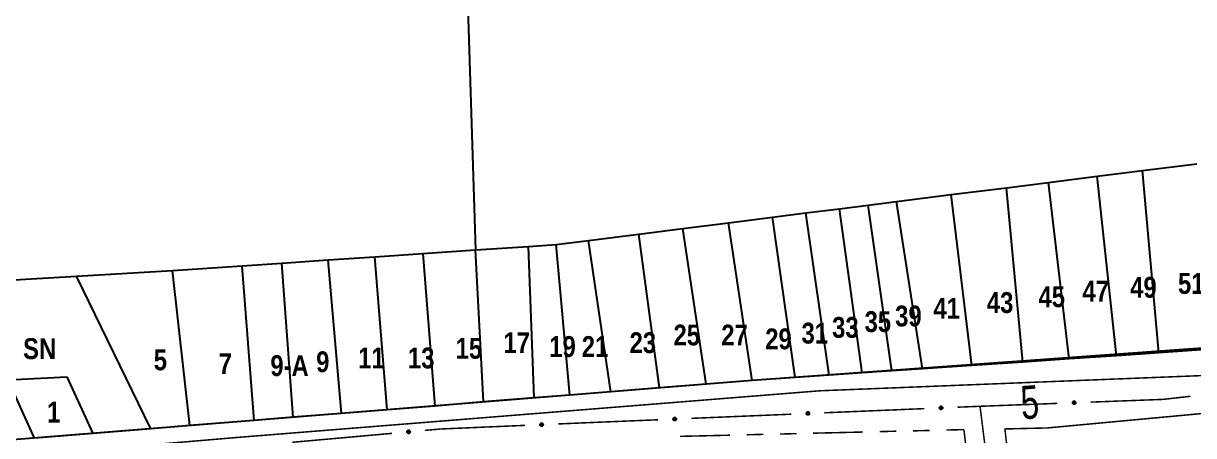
# Model space of a CAD drawing. Extents: x 204834 to 208707, y 4853033 to 4855981.
# Drawn here: x 205640.3 to 205780.8, y 4853840.8 to 4853890.3 of the extents above; entities that cross this region are included whole.
import ezdxf
from ezdxf.enums import TextEntityAlignment as Align

# ---------------------------------------------------------------- set-up
doc = ezdxf.new("R2010")
doc.units = 0
doc.header["$LTSCALE"] = 1.5
doc.header["$MEASUREMENT"] = 0
doc.linetypes.add('PHANTOMX2', pattern=[5, 2.5, -0.5, 0.5, -0.5, 0.5, -0.5])
doc.linetypes.add('TRACO_25', pattern=[8, 3, -1, 1, -1, 1, -1])
for name, color, linetype in [('CD-MALHA-LOTES', 40, 'CONTINUOUS'), ('RU-QUADRAS', 6, 'CONTINUOUS'), ('SV-EIXO-RUA-N-PAV', 6, 'CONTINUOUS'), ('SV-RUA-NAO-PAV-S-GUIA-C-GUIA', 7, 'PHANTOMX2'), ('SV-TXT-RUA-N-PAV-S-GUIA-C-GUIA', 7, 'CONTINUOUS'), ('Th_NmrPort', 7, 'CONTINUOUS')]:
    doc.layers.add(name, color=color, linetype=linetype)
doc.styles.add('ARIAL', font='ARIAL.TTF')
doc.styles.get("Standard").update_dxf_attribs({"font": 'swisscbo.ttf'})

msp = doc.modelspace()

# ---------------------------------------------------------------- linework, layer by layer
at = {"layer": 'CD-MALHA-LOTES', "linetype": 'Continuous', "flags": 128}
for points in [[(205692.85, 4853918.66), (205694.59, 4853863.12)], [(205774.7, 4853872.65), (205781.2, 4853873.47)], [(205769.23, 4853871.96), (205774.7, 4853872.65)], [(205776.65, 4853850.78), (205774.7, 4853872.65)], [(205758.36, 4853870.59), (205763.42, 4853871.23)], [(205763.42, 4853871.23), (205769.23, 4853871.96)], [(205765.89, 4853850.05), (205763.42, 4853871.23)], [(205771.56, 4853850.43), (205769.23, 4853871.96)], [(205745.17, 4853868.93), (205751.73, 4853869.76)], [(205751.73, 4853869.76), (205758.36, 4853870.59)], [(205754.19, 4853849.26), (205751.73, 4853869.76)], [(205760.32, 4853849.67), (205758.36, 4853870.59)], [(205734.28, 4853867.56), (205738.3, 4853868.06)], [(205738.3, 4853868.06), (205741.76, 4853868.5)], [(205741.01, 4853848.36), (205738.3, 4853868.06)], [(205741.76, 4853868.5), (205745.17, 4853868.93)], [(205744.6, 4853848.6), (205741.76, 4853868.5)], [(205748.26, 4853848.85), (205745.17, 4853868.93)], [(205724.99, 4853866.39), (205730.28, 4853867.05)], [(205730.28, 4853867.05), (205734.28, 4853867.56)], [(205733, 4853847.82), (205730.28, 4853867.05)], [(205737.08, 4853848.09), (205734.28, 4853867.56)], [(205714.21, 4853865.03), (205719.51, 4853865.7)], [(205719.51, 4853865.7), (205724.99, 4853866.39)], [(205722.3, 4853847.02), (205719.51, 4853865.7)], [(205727.84, 4853847.47), (205724.99, 4853866.39)], [(205700.95, 4853863.55), (205704.27, 4853863.78)], [(205704.27, 4853863.78), (205708.19, 4853864.27)], [(205705.92, 4853845.71), (205704.27, 4853863.78)], [(205708.19, 4853864.27), (205714.21, 4853865.03)], [(205710.84, 4853846.1), (205708.19, 4853864.27)], [(205716.71, 4853846.57), (205714.21, 4853865.03)], [(205676.93, 4853861.93), (205682.53, 4853862.31)], [(205682.53, 4853862.31), (205688.26, 4853862.69)], [(205683.98, 4853843.95), (205682.53, 4853862.31)], [(205688.26, 4853862.69), (205694.59, 4853863.12)], [(205688.26, 4853862.69), (205689.73, 4853844.36)], [(205694.59, 4853863.12), (205700.95, 4853863.55)], [(205695.57, 4853844.88), (205694.59, 4853863.12)], [(205701.64, 4853845.36), (205700.95, 4853863.55)], [(205658.21, 4853860.67), (205666.57, 4853861.23)], [(205666.57, 4853861.23), (205671.33, 4853861.55)], [(205668.03, 4853842.67), (205666.57, 4853861.23)], [(205671.33, 4853861.55), (205676.93, 4853861.93)], [(205672.73, 4853843.04), (205671.33, 4853861.55)], [(205678.53, 4853843.51), (205676.93, 4853861.93)], [(205633.78, 4853859.21), (205646.71, 4853859.98)], [(205646.71, 4853859.98), (205658.21, 4853860.67)], [(205655.62, 4853841.67), (205646.71, 4853859.98)], [(205660.29, 4853842.05), (205658.21, 4853860.67)], [(205783.46, 4853851.24), (205776.65, 4853850.78)], [(205760.32, 4853849.67), (205754.19, 4853849.26)], [(205765.89, 4853850.05), (205760.32, 4853849.67)], [(205771.56, 4853850.43), (205765.89, 4853850.05)], [(205776.65, 4853850.78), (205771.56, 4853850.43)], [(205741.01, 4853848.36), (205737.08, 4853848.09)], [(205744.6, 4853848.6), (205741.01, 4853848.36)], [(205748.26, 4853848.85), (205744.6, 4853848.6)], [(205754.19, 4853849.26), (205748.26, 4853848.85)], [(205638.48, 4853847.54), (205645.53, 4853847.88)], [(205641.66, 4853840.55), (205638.48, 4853847.54)], [(205645.53, 4853847.88), (205648.65, 4853841.11)], [(205722.3, 4853847.02), (205716.71, 4853846.57)], [(205727.84, 4853847.47), (205722.3, 4853847.02)], [(205733, 4853847.82), (205727.84, 4853847.47)], [(205737.08, 4853848.09), (205733, 4853847.82)], [(205705.92, 4853845.71), (205701.64, 4853845.36)], [(205710.84, 4853846.1), (205705.92, 4853845.71)], [(205716.71, 4853846.57), (205710.84, 4853846.1)], [(205689.73, 4853844.36), (205683.98, 4853843.95)], [(205695.57, 4853844.88), (205689.73, 4853844.36)], [(205701.64, 4853845.36), (205695.57, 4853844.88)], [(205668.03, 4853842.67), (205660.29, 4853842.05)], [(205672.73, 4853843.04), (205668.03, 4853842.67)], [(205678.53, 4853843.51), (205672.73, 4853843.04)], [(205683.98, 4853843.95), (205678.53, 4853843.51)], [(205655.62, 4853841.67), (205648.65, 4853841.11)], [(205660.29, 4853842.05), (205655.62, 4853841.67)], [(205648.65, 4853841.11), (205641.66, 4853840.55)]]:
    msp.add_lwpolyline(points, dxfattribs=at)
at = {"layer": 'RU-QUADRAS', "linetype": 'Continuous'}
msp.add_lwpolyline([(206527.56, 4854322.43), (206525.43, 4854312.71), (206392.02, 4854303.77), (206123.95, 4854293.28), (206093.42, 4854294.35), (206094.79, 4854085.44, -0.014882), (206098.49, 4853988.67), (206109.44, 4853887.38), (206108.01, 4853867.69), (206069.1, 4853867.16), (205963.54, 4853860.29), (205931.24, 4853859.63), (205931.07, 4853861.44), (205917.97, 4853860.73), (205917.98, 4853859.08), (205882.75, 4853858.58), (205727.84, 4853847.47), (205624.52, 4853839.17), (205576.31, 4853909.36, 0.007622), (205506.07, 4854013.73), (205416.8, 4854150.88)], format="xyb", dxfattribs=at)
at = {"layer": 'SV-EIXO-RUA-N-PAV', "const_width": 0.18}
for points in [[(205780.45, 4853845.56), (205777.47, 4853845.22)], [(205748.49, 4853844.08), (205736.5, 4853843.58)], [(205755.18, 4853844.36), (205752.49, 4853844.25)], [(205755.49, 4853844.37), (205755.18, 4853844.36)], [(205755.18, 4853844.36), (205756.68, 4853832.45)], [(205764.48, 4853844.71), (205755.49, 4853844.37)], [(205777.2, 4853845.19), (205768.48, 4853844.86)], [(205777.47, 4853845.22), (205777.2, 4853845.19)], [(205716.52, 4853842.74), (205707.53, 4853842.37)], [(205732.51, 4853843.41), (205720.52, 4853842.91)], [(205684.57, 4853841.11), (205672.62, 4853840.04)], [(205690.49, 4853841.64), (205688.55, 4853841.47)], [(205690.55, 4853841.64), (205690.49, 4853841.64)], [(205700.54, 4853842.07), (205690.55, 4853841.64)], [(205707.14, 4853842.35), (205704.53, 4853842.24)], [(205707.53, 4853842.37), (205707.14, 4853842.35)]]:
    msp.add_lwpolyline(points, dxfattribs=at)
at = {"layer": 'SV-EIXO-RUA-N-PAV'}
for points in [[(205750.64, 4853844.06), (205750.61, 4853844.02), (205750.57, 4853844), (205750.54, 4853843.99), (205750.5, 4853843.98), (205750.47, 4853843.99), (205750.43, 4853843.99), (205750.4, 4853844.01), (205750.36, 4853844.05), (205750.34, 4853844.08), (205750.32, 4853844.12), (205750.32, 4853844.15), (205750.32, 4853844.19), (205750.33, 4853844.22), (205750.35, 4853844.26), (205750.38, 4853844.3), (205750.42, 4853844.32), (205750.45, 4853844.33), (205750.49, 4853844.34), (205750.52, 4853844.33), (205750.56, 4853844.33), (205750.6, 4853844.31), (205750.63, 4853844.27), (205750.66, 4853844.24), (205750.67, 4853844.2), (205750.67, 4853844.17), (205750.67, 4853844.13), (205750.66, 4853844.1), (205750.64, 4853844.06)], [(205766.63, 4853844.68), (205766.6, 4853844.65), (205766.56, 4853844.62), (205766.52, 4853844.61), (205766.49, 4853844.61), (205766.45, 4853844.61), (205766.42, 4853844.62), (205766.38, 4853844.64), (205766.35, 4853844.67), (205766.32, 4853844.71), (205766.31, 4853844.74), (205766.31, 4853844.78), (205766.31, 4853844.81), (205766.32, 4853844.85), (205766.34, 4853844.88), (205766.37, 4853844.92), (205766.41, 4853844.94), (205766.44, 4853844.95), (205766.48, 4853844.96), (205766.51, 4853844.96), (205766.55, 4853844.95), (205766.58, 4853844.93), (205766.62, 4853844.89), (205766.64, 4853844.86), (205766.66, 4853844.82), (205766.66, 4853844.79), (205766.66, 4853844.75), (205766.65, 4853844.72), (205766.63, 4853844.68)], [(205718.67, 4853842.72), (205718.64, 4853842.69), (205718.6, 4853842.66), (205718.56, 4853842.65), (205718.53, 4853842.65), (205718.5, 4853842.65), (205718.46, 4853842.66), (205718.42, 4853842.68), (205718.39, 4853842.71), (205718.36, 4853842.75), (205718.35, 4853842.78), (205718.35, 4853842.82), (205718.35, 4853842.85), (205718.36, 4853842.89), (205718.38, 4853842.92), (205718.41, 4853842.96), (205718.45, 4853842.98), (205718.48, 4853842.99), (205718.52, 4853843), (205718.55, 4853843), (205718.59, 4853842.99), (205718.62, 4853842.97), (205718.66, 4853842.93), (205718.68, 4853842.9), (205718.7, 4853842.87), (205718.7, 4853842.83), (205718.7, 4853842.8), (205718.69, 4853842.76), (205718.67, 4853842.72)], [(205734.65, 4853843.39), (205734.62, 4853843.35), (205734.59, 4853843.33), (205734.55, 4853843.32), (205734.52, 4853843.32), (205734.48, 4853843.32), (205734.45, 4853843.33), (205734.41, 4853843.34), (205734.37, 4853843.38), (205734.35, 4853843.42), (205734.34, 4853843.45), (205734.33, 4853843.48), (205734.33, 4853843.52), (205734.34, 4853843.56), (205734.36, 4853843.59), (205734.4, 4853843.63), (205734.43, 4853843.65), (205734.47, 4853843.66), (205734.5, 4853843.67), (205734.54, 4853843.67), (205734.57, 4853843.66), (205734.61, 4853843.64), (205734.65, 4853843.6), (205734.67, 4853843.57), (205734.68, 4853843.53), (205734.68, 4853843.5), (205734.68, 4853843.46), (205734.68, 4853843.43), (205734.65, 4853843.39)], [(205686.71, 4853841.19), (205686.68, 4853841.15), (205686.65, 4853841.13), (205686.61, 4853841.11), (205686.58, 4853841.11), (205686.54, 4853841.11), (205686.51, 4853841.12), (205686.47, 4853841.13), (205686.43, 4853841.16), (205686.41, 4853841.2), (205686.39, 4853841.23), (205686.39, 4853841.27), (205686.39, 4853841.3), (205686.4, 4853841.34), (205686.41, 4853841.38), (205686.45, 4853841.42), (205686.48, 4853841.44), (205686.51, 4853841.45), (205686.55, 4853841.46), (205686.59, 4853841.46), (205686.62, 4853841.45), (205686.66, 4853841.43), (205686.7, 4853841.4), (205686.72, 4853841.37), (205686.73, 4853841.34), (205686.74, 4853841.3), (205686.74, 4853841.27), (205686.73, 4853841.23), (205686.71, 4853841.19)], [(205702.68, 4853842.05), (205702.65, 4853842.01), (205702.61, 4853841.99), (205702.58, 4853841.98), (205702.54, 4853841.97), (205702.51, 4853841.98), (205702.47, 4853841.98), (205702.44, 4853842), (205702.4, 4853842.04), (205702.38, 4853842.07), (205702.36, 4853842.11), (205702.36, 4853842.14), (205702.36, 4853842.18), (205702.37, 4853842.21), (205702.39, 4853842.25), (205702.43, 4853842.29), (205702.46, 4853842.31), (205702.49, 4853842.32), (205702.53, 4853842.33), (205702.57, 4853842.32), (205702.6, 4853842.32), (205702.64, 4853842.3), (205702.67, 4853842.26), (205702.7, 4853842.23), (205702.71, 4853842.19), (205702.71, 4853842.16), (205702.71, 4853842.12), (205702.7, 4853842.09), (205702.68, 4853842.05)]]:
    msp.add_lwpolyline(points, close=True, dxfattribs=at)
for points in [[(205750.66, 4853844.24), (205750.32, 4853844.19)], [(205750.66, 4853844.22), (205750.32, 4853844.17)], [(205750.67, 4853844.2), (205750.32, 4853844.15)], [(205750.67, 4853844.19), (205750.32, 4853844.14)], [(205750.67, 4853844.17), (205750.32, 4853844.12)], [(205750.63, 4853844.27), (205750.33, 4853844.22)], [(205750.64, 4853844.26), (205750.33, 4853844.21)], [(205750.67, 4853844.15), (205750.33, 4853844.1)], [(205750.61, 4853844.29), (205750.34, 4853844.24)], [(205750.67, 4853844.13), (205750.34, 4853844.08)], [(205750.6, 4853844.31), (205750.35, 4853844.26)], [(205750.66, 4853844.11), (205750.35, 4853844.06)], [(205750.66, 4853844.1), (205750.36, 4853844.05)], [(205750.57, 4853844.31), (205750.37, 4853844.28)], [(205750.56, 4853844.33), (205750.38, 4853844.3)], [(205750.65, 4853844.08), (205750.38, 4853844.03)], [(205750.64, 4853844.06), (205750.4, 4853844.01)], [(205750.54, 4853844.33), (205750.41, 4853844.31)], [(205750.52, 4853844.33), (205750.42, 4853844.32)], [(205750.62, 4853844.04), (205750.42, 4853844.01)], [(205750.61, 4853844.02), (205750.43, 4853843.99)], [(205750.59, 4853844.01), (205750.46, 4853843.99)], [(205750.57, 4853844), (205750.47, 4853843.99)], [(205766.64, 4853844.86), (205766.31, 4853844.81)], [(205766.65, 4853844.84), (205766.31, 4853844.79)], [(205766.66, 4853844.82), (205766.31, 4853844.78)], [(205766.65, 4853844.81), (205766.31, 4853844.76)], [(205766.66, 4853844.79), (205766.31, 4853844.74)], [(205766.62, 4853844.89), (205766.32, 4853844.85)], [(205766.63, 4853844.88), (205766.32, 4853844.83)], [(205766.65, 4853844.77), (205766.32, 4853844.72)], [(205766.66, 4853844.75), (205766.32, 4853844.71)], [(205766.6, 4853844.91), (205766.33, 4853844.87)], [(205766.58, 4853844.93), (205766.34, 4853844.88)], [(205766.65, 4853844.74), (205766.34, 4853844.69)], [(205766.65, 4853844.72), (205766.35, 4853844.67)], [(205766.56, 4853844.93), (205766.36, 4853844.9)], [(205766.55, 4853844.95), (205766.37, 4853844.92)], [(205766.64, 4853844.7), (205766.37, 4853844.65)], [(205766.63, 4853844.68), (205766.38, 4853844.64)], [(205766.53, 4853844.95), (205766.4, 4853844.93)], [(205766.51, 4853844.96), (205766.41, 4853844.94)], [(205766.61, 4853844.66), (205766.41, 4853844.63)], [(205766.6, 4853844.65), (205766.42, 4853844.62)], [(205766.57, 4853844.63), (205766.45, 4853844.61)], [(205766.56, 4853844.62), (205766.45, 4853844.61)], [(205718.68, 4853842.9), (205718.35, 4853842.85)], [(205718.69, 4853842.88), (205718.35, 4853842.83)], [(205718.7, 4853842.87), (205718.35, 4853842.82)], [(205718.69, 4853842.85), (205718.35, 4853842.8)], [(205718.7, 4853842.83), (205718.35, 4853842.78)], [(205718.66, 4853842.93), (205718.36, 4853842.89)], [(205718.67, 4853842.92), (205718.36, 4853842.87)], [(205718.69, 4853842.81), (205718.36, 4853842.76)], [(205718.7, 4853842.8), (205718.36, 4853842.75)], [(205718.64, 4853842.95), (205718.37, 4853842.91)], [(205718.62, 4853842.97), (205718.38, 4853842.92)], [(205718.69, 4853842.78), (205718.38, 4853842.73)], [(205718.69, 4853842.76), (205718.39, 4853842.71)], [(205718.6, 4853842.98), (205718.4, 4853842.94)], [(205718.59, 4853842.99), (205718.41, 4853842.96)], [(205718.68, 4853842.74), (205718.41, 4853842.69)], [(205718.67, 4853842.72), (205718.42, 4853842.68)], [(205718.57, 4853842.99), (205718.44, 4853842.97)], [(205718.55, 4853843), (205718.45, 4853842.98)], [(205718.65, 4853842.7), (205718.45, 4853842.67)], [(205718.64, 4853842.69), (205718.46, 4853842.66)], [(205718.62, 4853842.67), (205718.49, 4853842.65)], [(205718.6, 4853842.66), (205718.5, 4853842.65)], [(205734.67, 4853843.57), (205734.33, 4853843.52)], [(205734.68, 4853843.53), (205734.33, 4853843.48)], [(205734.65, 4853843.6), (205734.34, 4853843.56)], [(205734.66, 4853843.59), (205734.34, 4853843.54)], [(205734.67, 4853843.55), (205734.34, 4853843.5)], [(205734.68, 4853843.52), (205734.34, 4853843.47)], [(205734.68, 4853843.5), (205734.34, 4853843.45)], [(205734.68, 4853843.48), (205734.35, 4853843.43)], [(205734.68, 4853843.46), (205734.35, 4853843.42)], [(205734.61, 4853843.64), (205734.36, 4853843.59)], [(205734.62, 4853843.62), (205734.36, 4853843.57)], [(205734.68, 4853843.45), (205734.37, 4853843.4)], [(205734.68, 4853843.43), (205734.37, 4853843.38)], [(205734.59, 4853843.64), (205734.39, 4853843.61)], [(205734.66, 4853843.41), (205734.39, 4853843.36)], [(205734.57, 4853843.66), (205734.4, 4853843.63)], [(205734.65, 4853843.39), (205734.41, 4853843.34)], [(205734.55, 4853843.66), (205734.42, 4853843.64)], [(205734.54, 4853843.67), (205734.43, 4853843.65)], [(205734.64, 4853843.37), (205734.44, 4853843.34)], [(205734.62, 4853843.35), (205734.45, 4853843.33)], [(205734.6, 4853843.34), (205734.47, 4853843.32)], [(205734.59, 4853843.33), (205734.48, 4853843.32)], [(205686.72, 4853841.37), (205686.39, 4853841.3)], [(205686.72, 4853841.35), (205686.39, 4853841.29)], [(205686.73, 4853841.34), (205686.39, 4853841.27)], [(205686.73, 4853841.32), (205686.39, 4853841.25)], [(205686.74, 4853841.3), (205686.39, 4853841.23)], [(205686.7, 4853841.4), (205686.4, 4853841.34)], [(205686.71, 4853841.39), (205686.4, 4853841.32)], [(205686.66, 4853841.43), (205686.41, 4853841.38)], [(205686.67, 4853841.42), (205686.41, 4853841.36)], [(205686.74, 4853841.28), (205686.41, 4853841.22)], [(205686.74, 4853841.27), (205686.41, 4853841.2)], [(205686.73, 4853841.25), (205686.43, 4853841.18)], [(205686.73, 4853841.23), (205686.43, 4853841.16)], [(205686.63, 4853841.44), (205686.44, 4853841.4)], [(205686.62, 4853841.45), (205686.45, 4853841.42)], [(205686.72, 4853841.21), (205686.46, 4853841.15)], [(205686.6, 4853841.46), (205686.47, 4853841.43)], [(205686.71, 4853841.19), (205686.47, 4853841.13)], [(205686.59, 4853841.46), (205686.48, 4853841.44)], [(205686.7, 4853841.17), (205686.5, 4853841.13)], [(205686.68, 4853841.15), (205686.51, 4853841.12)], [(205702.7, 4853842.23), (205702.36, 4853842.18)], [(205702.7, 4853842.21), (205702.36, 4853842.16)], [(205702.71, 4853842.19), (205702.36, 4853842.14)], [(205702.71, 4853842.18), (205702.36, 4853842.13)], [(205702.71, 4853842.16), (205702.36, 4853842.11)], [(205702.67, 4853842.26), (205702.37, 4853842.21)], [(205702.68, 4853842.25), (205702.37, 4853842.2)], [(205702.71, 4853842.14), (205702.38, 4853842.09)], [(205702.71, 4853842.12), (205702.38, 4853842.07)], [(205702.64, 4853842.3), (205702.39, 4853842.25)], [(205702.65, 4853842.28), (205702.39, 4853842.23)], [(205702.7, 4853842.1), (205702.39, 4853842.05)], [(205702.7, 4853842.09), (205702.4, 4853842.04)], [(205702.61, 4853842.3), (205702.42, 4853842.27)], [(205702.69, 4853842.07), (205702.42, 4853842.02)], [(205702.6, 4853842.32), (205702.43, 4853842.29)], [(205702.68, 4853842.05), (205702.44, 4853842)], [(205702.58, 4853842.32), (205702.45, 4853842.3)], [(205702.57, 4853842.32), (205702.46, 4853842.31)], [(205702.66, 4853842.03), (205702.46, 4853841.99)], [(205702.65, 4853842.01), (205702.47, 4853841.98)], [(205702.63, 4853842), (205702.5, 4853841.98)], [(205702.61, 4853841.99), (205702.51, 4853841.98)], [(205686.66, 4853841.14), (205686.54, 4853841.11)], [(205686.65, 4853841.13), (205686.54, 4853841.11)]]:
    msp.add_lwpolyline(points, dxfattribs=at)
at = {"layer": 'SV-RUA-NAO-PAV-S-GUIA-C-GUIA', "linetype": 'TRACO_25', "const_width": 0.18}
for points in [[(205619.71, 4853839.28), (205623.16, 4853836.97), (205665.98, 4853840.62), (205735.96, 4853846.22), (205784.01, 4853848.13), (205796.35, 4853849.58)], [(205796.35, 4853844.84), (205763.26, 4853841.76), (205758.17, 4853841.64), (205760.62, 4853819.99), (205761.61, 4853797.75), (205780.62, 4853798.43), (205796.35, 4853799.51)]]:
    msp.add_lwpolyline(points, dxfattribs=at)
at = {"layer": 'SV-RUA-NAO-PAV-S-GUIA-C-GUIA', "const_width": 0.18}
for points in [[(205731.15, 4853841.03), (205733.15, 4853841.08)], [(205735.14, 4853841.13), (205741.14, 4853841.27)], [(205743.14, 4853841.32), (205745.14, 4853841.37)], [(205747.14, 4853841.41), (205749.14, 4853841.46)], [(205751.14, 4853841.51), (205753.14, 4853841.56)], [(205753.14, 4853841.56), (205753.25, 4853841.56)], [(205753.25, 4853841.56), (205753.69, 4853837.7)], [(205719.15, 4853840.75), (205725.15, 4853840.89)], [(205727.15, 4853840.94), (205729.15, 4853840.99)]]:
    msp.add_lwpolyline(points, dxfattribs=at)

# ---------------------------------------------------------------- texts
at = {"layer": 'SV-TXT-RUA-N-PAV-S-GUIA-C-GUIA', "style": 'ARIAL', "width": 0.7}
msp.add_text('5', height=4, rotation=3.7598, dxfattribs=at).set_placement((205760.2, 4853842.79))
at = {"layer": 'Th_NmrPort', "color": 1}
for s, p in [('47', (205767.48, 4853858.18)), ('49', (205773.21, 4853858.64)), ('51', (205778.95, 4853859.1)), ('43', (205756, 4853856.81)), ('45', (205762.2, 4853857.5)), ('41', (205749.58, 4853856.12)), ('35', (205741.32, 4853854.52)), ('39', (205744.99, 4853855.2)), ('25', (205718.38, 4853852.91)), ('27', (205724.11, 4853852.91)), ('31', (205733.75, 4853853.14)), ('33', (205737.42, 4853853.83)), ('SN', (205640.28, 4853851.28)), ('15', (205692.22, 4853851.31)), ('17', (205697.96, 4853851.99)), ('19', (205703.46, 4853851.53)), ('21', (205707.36, 4853851.53)), ('23', (205713.1, 4853851.99)), ('29', (205729.39, 4853852.45)), ('5', (205655.97, 4853849.93)), ('9', (205675.47, 4853849.7)), ('11', (205680.52, 4853850.16)), ('13', (205686.49, 4853850.16)), ('7', (205663.77, 4853849.47)), ('9-A', (205669.97, 4853849.24)), ('1', (205643.17, 4853843.66))]:
    msp.add_text(s, height=2.5, dxfattribs=at).set_placement(p, align=Align.MIDDLE_LEFT)

doc.saveas('drawing.dxf')
